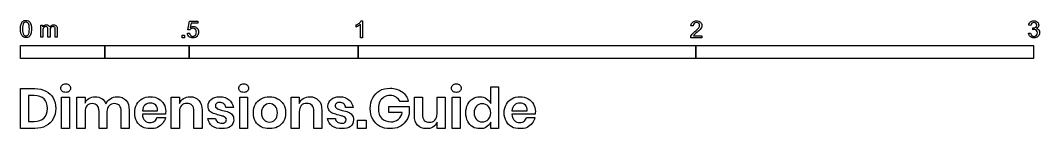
# Model space of a CAD drawing. Header units: millimetres. Extents: x 0 to 183, y -1 to 139.
# Drawn here: x 0.184 to 3.202, y 92.193 to 92.515 of the extents above; entities that cross this region are included whole.
import ezdxf

# ---------------------------------------------------------------- set-up
doc = ezdxf.new("R2010")
doc.units = ezdxf.units.MM
doc.layers.add('N-SYMB', color=7, linetype='Continuous', true_color=0x800040)
doc.layers.add('X-DIMENSIONS.GUIDE', color=7, linetype='Continuous', true_color=0x800080)

msp = doc.modelspace()

# ---------------------------------------------------------------- linework, layer by layer
at = {"layer": 'N-SYMB'}
for points in [[(0.2446, 92.4642), (0.2446, 92.5004), (0.25, 92.5004), (0.25, 92.4953)], [(0.6859, 92.486), (0.6798, 92.4866), (0.6847, 92.5125), (0.7097, 92.5125), (0.7097, 92.5065), (0.6898, 92.5065), (0.6871, 92.493)], [(1.1789, 92.4948), (1.1789, 92.5008)], [(1.1973, 92.4631), (1.1913, 92.4631), (1.1913, 92.5023)], [(1.1934, 92.5134), (1.1973, 92.5134), (1.1973, 92.4631)], [(2.1762, 92.4981), (2.1699, 92.4987)], [(3.1762, 92.4993), (3.1699, 92.5002)], [(0.2506, 92.4829), (0.2506, 92.4642), (0.2446, 92.4642)], [(0.2723, 92.4853), (0.2723, 92.4642), (0.266, 92.4642), (0.266, 92.4877)], [(0.2937, 92.4889), (0.2937, 92.4642), (0.2877, 92.4642), (0.2877, 92.4868)], [(0.6789, 92.4761), (0.6853, 92.4767)], [(2.2018, 92.4689), (2.2018, 92.4631), (2.169, 92.4631)], [(2.1774, 92.4689), (2.2018, 92.4689)], [(3.1693, 92.4761), (3.1756, 92.477)], [(3.1816, 92.4866), (3.1822, 92.4921)]]:
    msp.add_lwpolyline(points, dxfattribs=at)
for points in [[(0.663, 92.4631), (0.663, 92.4701), (0.6699, 92.4701), (0.6699, 92.4631)], [(0.1844, 92.4018), (0.1844, 92.4399), (0.4344, 92.4399), (0.4344, 92.4018)], [(0.4344, 92.4018), (0.4344, 92.4399), (0.6844, 92.4399), (0.6844, 92.4018)], [(0.6844, 92.4018), (0.6844, 92.4399), (1.1844, 92.4399), (1.1844, 92.4018)], [(1.1844, 92.4018), (1.1844, 92.4399), (2.1844, 92.4399), (2.1844, 92.4018)], [(2.1844, 92.4018), (2.1844, 92.4399), (3.1844, 92.4399), (3.1844, 92.4018)]]:
    msp.add_lwpolyline(points, close=True, dxfattribs=at)
for points in [[(0.1844, 92.4889), (0.1844, 92.4947), (0.185, 92.4995), (0.1862, 92.5031)], [(0.1862, 92.5031), (0.1874, 92.5067), (0.1892, 92.5094), (0.1916, 92.5115)], [(0.194, 92.5058), (0.1919, 92.5028), (0.1907, 92.4971), (0.1907, 92.4889)], [(0.1916, 92.5115), (0.194, 92.5133), (0.197, 92.5145), (0.2006, 92.5145)], [(0.2006, 92.5094), (0.1979, 92.5094), (0.1955, 92.5082), (0.194, 92.5058)], [(0.2006, 92.5145), (0.2033, 92.5145), (0.2057, 92.5139), (0.2079, 92.5127)], [(0.2079, 92.5052), (0.206, 92.5079), (0.2036, 92.5094), (0.2006, 92.5094)], [(0.2079, 92.5127), (0.21, 92.5118), (0.2115, 92.51), (0.213, 92.5082)], [(0.2109, 92.4889), (0.2109, 92.4971), (0.2097, 92.5025), (0.2079, 92.5052)], [(0.213, 92.5082), (0.2142, 92.5061), (0.2151, 92.5037), (0.216, 92.5007)], [(0.216, 92.5007), (0.2166, 92.4977), (0.2172, 92.4938), (0.2172, 92.4889)], [(0.25, 92.4953), (0.2512, 92.4971), (0.2527, 92.4986), (0.2545, 92.4995)], [(0.2545, 92.4995), (0.2563, 92.5007), (0.2585, 92.5013), (0.2609, 92.5013)], [(0.2597, 92.4959), (0.2579, 92.4959), (0.2563, 92.4956), (0.2548, 92.4944)], [(0.2645, 92.4938), (0.2636, 92.4953), (0.2618, 92.4959), (0.2597, 92.4959)], [(0.2609, 92.5013), (0.2636, 92.5013), (0.266, 92.5007), (0.2675, 92.4995)], [(0.2675, 92.4995), (0.2693, 92.4983), (0.2705, 92.4968), (0.2711, 92.495)], [(0.2711, 92.495), (0.2741, 92.4992), (0.2777, 92.5013), (0.2826, 92.5013)], [(0.281, 92.4959), (0.2786, 92.4959), (0.2765, 92.495), (0.2747, 92.4935)], [(0.2847, 92.495), (0.2838, 92.4956), (0.2826, 92.4959), (0.281, 92.4959)], [(0.2826, 92.5013), (0.2862, 92.5013), (0.2889, 92.5001), (0.2907, 92.4983)], [(0.2871, 92.4923), (0.2865, 92.4935), (0.2859, 92.4944), (0.2847, 92.495)], [(0.2907, 92.4983), (0.2928, 92.4962), (0.2937, 92.4932), (0.2937, 92.4889)], [(0.6871, 92.493), (0.6901, 92.4951), (0.6931, 92.4963), (0.6964, 92.4963)], [(0.6964, 92.4963), (0.7009, 92.4963), (0.7045, 92.4948), (0.7076, 92.4918)], [(1.1789, 92.5008), (1.1822, 92.5023), (1.1853, 92.5044), (1.188, 92.5065)], [(1.1853, 92.4981), (1.1829, 92.4966), (1.1807, 92.4954), (1.1789, 92.4948)], [(1.1913, 92.5023), (1.1898, 92.5008), (1.1877, 92.4993), (1.1853, 92.4981)], [(1.188, 92.5065), (1.1904, 92.5089), (1.1922, 92.511), (1.1934, 92.5134)], [(2.1699, 92.4987), (2.1705, 92.5035), (2.172, 92.5071), (2.175, 92.5095)], [(2.175, 92.5095), (2.1777, 92.5119), (2.1816, 92.5134), (2.1862, 92.5134)], [(2.1789, 92.5056), (2.1771, 92.5038), (2.1762, 92.5014), (2.1762, 92.4981)], [(2.1862, 92.5083), (2.1832, 92.5083), (2.1807, 92.5074), (2.1789, 92.5056)], [(2.1862, 92.5134), (2.191, 92.5134), (2.1949, 92.5119), (2.1976, 92.5092)], [(2.1931, 92.5056), (2.1913, 92.5074), (2.1889, 92.5083), (2.1862, 92.5083)], [(2.1928, 92.4921), (2.1946, 92.4948), (2.1955, 92.4972), (2.1955, 92.4996)], [(2.1955, 92.4996), (2.1955, 92.502), (2.1946, 92.5041), (2.1931, 92.5056)], [(2.1976, 92.5092), (2.2006, 92.5065), (2.2018, 92.5032), (2.2018, 92.4993)], [(2.2018, 92.4993), (2.2018, 92.4975), (2.2015, 92.4954), (2.2006, 92.4936)], [(3.1699, 92.5002), (3.1708, 92.5044), (3.1723, 92.5077), (3.175, 92.5098)], [(3.175, 92.5098), (3.1777, 92.5122), (3.181, 92.5134), (3.185, 92.5134)], [(3.1792, 92.5059), (3.1777, 92.5044), (3.1765, 92.5023), (3.1762, 92.4993)], [(3.1853, 92.5083), (3.1829, 92.5083), (3.1807, 92.5074), (3.1792, 92.5059)], [(3.185, 92.5134), (3.1877, 92.5134), (3.1904, 92.5128), (3.1925, 92.5116)], [(3.191, 92.5059), (3.1895, 92.5074), (3.1877, 92.5083), (3.1853, 92.5083)], [(3.1904, 92.4942), (3.1925, 92.4954), (3.1934, 92.4975), (3.1934, 92.5005)], [(3.1934, 92.5005), (3.1934, 92.5026), (3.1925, 92.5044), (3.191, 92.5059)], [(3.1925, 92.5116), (3.1949, 92.5104), (3.1967, 92.5086), (3.1979, 92.5068)], [(3.1979, 92.5068), (3.1991, 92.5047), (3.1997, 92.5026), (3.1997, 92.5002)], [(3.1997, 92.5002), (3.1997, 92.4981), (3.1991, 92.4963), (3.1979, 92.4945)], [(0.1895, 92.4685), (0.1862, 92.4727), (0.1844, 92.4793), (0.1844, 92.4889)], [(0.2006, 92.4636), (0.1958, 92.4636), (0.1922, 92.4648), (0.1895, 92.4685)], [(0.1907, 92.4889), (0.1907, 92.4805), (0.1916, 92.4751), (0.1937, 92.4724)], [(0.1937, 92.4724), (0.1955, 92.4697), (0.1979, 92.4682), (0.2006, 92.4682)], [(0.2006, 92.4682), (0.2036, 92.4682), (0.206, 92.4697), (0.2079, 92.4724)], [(0.21, 92.466), (0.2076, 92.4642), (0.2045, 92.4636), (0.2006, 92.4636)], [(0.2079, 92.4724), (0.2097, 92.4751), (0.2109, 92.4805), (0.2109, 92.4889)], [(0.2154, 92.4745), (0.2142, 92.4709), (0.2124, 92.4682), (0.21, 92.466)], [(0.2172, 92.4889), (0.2172, 92.4829), (0.2166, 92.4781), (0.2154, 92.4745)], [(0.2515, 92.4904), (0.2509, 92.4886), (0.2506, 92.4862), (0.2506, 92.4829)], [(0.2548, 92.4944), (0.2533, 92.4935), (0.2524, 92.4923), (0.2515, 92.4904)], [(0.266, 92.4877), (0.266, 92.4904), (0.2657, 92.4926), (0.2645, 92.4938)], [(0.2747, 92.4935), (0.2729, 92.4916), (0.2723, 92.4889), (0.2723, 92.4853)], [(0.2877, 92.4868), (0.2877, 92.4895), (0.2874, 92.491), (0.2871, 92.4923)], [(0.6838, 92.4659), (0.681, 92.4686), (0.6792, 92.4719), (0.6789, 92.4761)], [(0.6949, 92.4625), (0.6904, 92.4625), (0.6868, 92.4634), (0.6838, 92.4659)], [(0.6853, 92.4767), (0.6859, 92.4734), (0.6868, 92.4713), (0.6886, 92.4695)], [(0.6895, 92.4894), (0.688, 92.4884), (0.6868, 92.4872), (0.6859, 92.486)], [(0.6886, 92.4695), (0.6904, 92.468), (0.6925, 92.4671), (0.6949, 92.4671)], [(0.6949, 92.4909), (0.6928, 92.4909), (0.691, 92.4903), (0.6895, 92.4894)], [(0.7027, 92.4878), (0.7006, 92.4897), (0.6979, 92.4909), (0.6949, 92.4909)], [(0.6949, 92.4671), (0.6979, 92.4671), (0.7003, 92.4683), (0.7024, 92.4707)], [(0.7082, 92.4683), (0.7048, 92.464), (0.7006, 92.4625), (0.6949, 92.4625)], [(0.7024, 92.4707), (0.7045, 92.4728), (0.7054, 92.4758), (0.7054, 92.4794)], [(0.7054, 92.4794), (0.7054, 92.483), (0.7045, 92.4857), (0.7027, 92.4878)], [(0.7076, 92.4918), (0.7106, 92.4887), (0.7121, 92.4848), (0.7121, 92.48)], [(0.7121, 92.48), (0.7121, 92.4755), (0.7109, 92.4716), (0.7082, 92.4683)], [(2.169, 92.4631), (2.1687, 92.4644), (2.169, 92.4659), (2.1696, 92.4674)], [(2.1696, 92.4674), (2.1705, 92.4695), (2.1717, 92.4719), (2.1735, 92.474)], [(2.1735, 92.474), (2.1756, 92.4761), (2.178, 92.4785), (2.1816, 92.4815)], [(2.1801, 92.4722), (2.1789, 92.4713), (2.178, 92.4701), (2.1774, 92.4689)], [(2.1871, 92.4785), (2.1835, 92.4755), (2.181, 92.4734), (2.1801, 92.4722)], [(2.1816, 92.4815), (2.1871, 92.486), (2.1907, 92.4897), (2.1928, 92.4921)], [(2.1967, 92.4872), (2.1946, 92.4851), (2.1916, 92.4824), (2.1871, 92.4785)], [(2.2006, 92.4936), (2.1997, 92.4915), (2.1985, 92.4897), (2.1967, 92.4872)], [(3.1744, 92.4662), (3.1714, 92.4686), (3.1699, 92.4722), (3.1693, 92.4761)], [(3.1853, 92.4625), (3.181, 92.4625), (3.1771, 92.4634), (3.1744, 92.4662)], [(3.1756, 92.477), (3.1762, 92.4737), (3.1774, 92.471), (3.1792, 92.4695)], [(3.1792, 92.4695), (3.1807, 92.468), (3.1829, 92.4671), (3.1853, 92.4671)], [(3.1859, 92.4875), (3.1847, 92.4875), (3.1832, 92.4872), (3.1816, 92.4866)], [(3.1822, 92.4921), (3.1826, 92.4921), (3.1829, 92.4921), (3.1832, 92.4921)], [(3.1832, 92.4921), (3.1859, 92.4921), (3.1883, 92.4927), (3.1904, 92.4942)], [(3.1853, 92.4671), (3.1883, 92.4671), (3.1907, 92.4683), (3.1928, 92.4701)], [(3.1973, 92.4668), (3.1943, 92.4637), (3.1901, 92.4625), (3.1853, 92.4625)], [(3.1928, 92.4845), (3.191, 92.4863), (3.1886, 92.4875), (3.1859, 92.4875)], [(3.1979, 92.4945), (3.1967, 92.4927), (3.1952, 92.4912), (3.1928, 92.4903)], [(3.1928, 92.4903), (3.1958, 92.4894), (3.1982, 92.4881), (3.1997, 92.4857)], [(3.1958, 92.4776), (3.1958, 92.4806), (3.1946, 92.4827), (3.1928, 92.4845)], [(3.1928, 92.4701), (3.1946, 92.4722), (3.1958, 92.4746), (3.1958, 92.4776)], [(3.2021, 92.4779), (3.2021, 92.4734), (3.2006, 92.4698), (3.1973, 92.4668)], [(3.1997, 92.4857), (3.2012, 92.4836), (3.2021, 92.4809), (3.2021, 92.4779)]]:
    msp.add_open_spline(points, degree=3, dxfattribs=at)
at = {"layer": 'X-DIMENSIONS.GUIDE'}
for points in [[(1.577, 92.2677), (1.577, 92.3175), (1.6001, 92.3175), (1.6001, 92.194), (1.577, 92.194), (1.577, 92.2128)], [(0.227, 92.194), (0.1844, 92.194), (0.1844, 92.3124), (0.227, 92.3124)], [(0.2248, 92.2915), (0.2082, 92.2915), (0.2082, 92.215), (0.2248, 92.215)], [(0.3757, 92.2431), (0.3757, 92.194), (0.3518, 92.194), (0.3518, 92.2864), (0.3757, 92.2864), (0.3757, 92.2691)], [(0.6551, 92.2431), (0.6551, 92.194), (0.6312, 92.194), (0.6312, 92.2864), (0.6551, 92.2864), (0.6551, 92.2677)], [(1.0102, 92.2431), (1.0102, 92.194), (0.9864, 92.194), (0.9864, 92.2864), (1.0102, 92.2864), (1.0102, 92.2677)], [(1.351, 92.2323), (1.351, 92.2864), (1.3748, 92.2864), (1.3748, 92.2352)], [(1.442, 92.2864), (1.442, 92.194), (1.4181, 92.194), (1.4181, 92.2128)], [(1.4181, 92.2373), (1.4181, 92.2864), (1.442, 92.2864)], [(0.8153, 92.2561), (0.7929, 92.2561)], [(1.1698, 92.2561), (1.1474, 92.2561)], [(1.3149, 92.2417), (1.2752, 92.2417), (1.2752, 92.259), (1.3351, 92.259), (1.3351, 92.2359)], [(1.333, 92.2742), (1.3084, 92.2742)], [(0.4406, 92.2431), (0.4406, 92.194), (0.4175, 92.194), (0.4175, 92.2453)], [(0.5063, 92.2475), (0.5063, 92.194), (0.4832, 92.194), (0.4832, 92.2453)], [(0.546, 92.246), (0.5908, 92.246)], [(0.6139, 92.2359), (0.546, 92.2359)], [(0.5886, 92.2265), (0.6139, 92.2265)], [(0.7222, 92.2475), (0.7222, 92.194), (0.6984, 92.194), (0.6984, 92.2453)], [(0.7395, 92.2236), (0.7619, 92.2236)], [(1.0767, 92.2475), (1.0767, 92.194), (1.0536, 92.194), (1.0536, 92.2453)], [(1.094, 92.2236), (1.1171, 92.2236)], [(1.6398, 92.246), (1.6853, 92.246)], [(1.7084, 92.2359), (1.6398, 92.2359)], [(1.6831, 92.2265), (1.7076, 92.2265)]]:
    msp.add_lwpolyline(points, dxfattribs=at)
for points in [[(0.3302, 92.2864), (0.3302, 92.194), (0.3064, 92.194), (0.3064, 92.2864)], [(0.8572, 92.2864), (0.8572, 92.194), (0.8341, 92.194), (0.8341, 92.2864)], [(1.4867, 92.2864), (1.4867, 92.194), (1.4629, 92.194), (1.4629, 92.2864)], [(1.2081, 92.2186), (1.2081, 92.194), (1.1828, 92.194), (1.1828, 92.2186)]]:
    msp.add_lwpolyline(points, close=True, dxfattribs=at)
for points in [[(0.3042, 92.3131), (0.3042, 92.3168), (0.3049, 92.3204), (0.3078, 92.3225)], [(0.3078, 92.3225), (0.3107, 92.3247), (0.3143, 92.3261), (0.3186, 92.3261)], [(0.3186, 92.3261), (0.323, 92.3261), (0.3266, 92.3247), (0.3287, 92.3225)], [(0.3287, 92.3225), (0.3316, 92.3204), (0.3331, 92.3168), (0.3331, 92.3131)], [(0.8312, 92.3131), (0.8312, 92.3168), (0.8327, 92.3204), (0.8348, 92.3225)], [(0.8348, 92.3225), (0.8377, 92.3247), (0.8413, 92.3261), (0.8456, 92.3261)], [(0.8456, 92.3261), (0.85, 92.3261), (0.8536, 92.3247), (0.8565, 92.3225)], [(0.8565, 92.3225), (0.8586, 92.3204), (0.8601, 92.3168), (0.8601, 92.3131)], [(1.4607, 92.3131), (1.4607, 92.3168), (1.4615, 92.3204), (1.4643, 92.3225)], [(1.4643, 92.3225), (1.4672, 92.3247), (1.4708, 92.3261), (1.4752, 92.3261)], [(1.4752, 92.3261), (1.4795, 92.3261), (1.4831, 92.3247), (1.4853, 92.3225)], [(1.4853, 92.3225), (1.4882, 92.3204), (1.4896, 92.3168), (1.4896, 92.3131)], [(0.2544, 92.2814), (0.2472, 92.2879), (0.2378, 92.2915), (0.2248, 92.2915)], [(0.227, 92.3124), (0.2399, 92.3124), (0.2508, 92.3095), (0.2602, 92.3045)], [(0.2602, 92.3045), (0.2695, 92.3002), (0.2768, 92.2929), (0.2811, 92.2843)], [(0.2811, 92.2843), (0.2862, 92.2756), (0.289, 92.2648), (0.289, 92.2532)], [(0.3078, 92.3045), (0.3049, 92.3066), (0.3042, 92.3095), (0.3042, 92.3131)], [(0.3186, 92.3009), (0.3143, 92.3009), (0.3107, 92.3016), (0.3078, 92.3045)], [(0.3287, 92.3045), (0.3266, 92.3016), (0.323, 92.3009), (0.3186, 92.3009)], [(0.3331, 92.3131), (0.3331, 92.3095), (0.3316, 92.3066), (0.3287, 92.3045)], [(0.3872, 92.2828), (0.3923, 92.2864), (0.3988, 92.2879), (0.4053, 92.2879)], [(0.4053, 92.2879), (0.4132, 92.2879), (0.4197, 92.2864), (0.4255, 92.2828)], [(0.4508, 92.2821), (0.4565, 92.2864), (0.463, 92.2879), (0.4702, 92.2879)], [(0.4702, 92.2879), (0.4811, 92.2879), (0.4905, 92.2843), (0.497, 92.2778)], [(0.5453, 92.2821), (0.5518, 92.2857), (0.5598, 92.2879), (0.5691, 92.2879)], [(0.5691, 92.2879), (0.5785, 92.2879), (0.5865, 92.2857), (0.593, 92.2821)], [(0.6673, 92.2828), (0.6731, 92.2864), (0.6796, 92.2879), (0.6868, 92.2879)], [(0.6868, 92.2879), (0.6977, 92.2879), (0.7063, 92.2843), (0.7128, 92.2771)], [(0.7496, 92.2799), (0.7554, 92.285), (0.7641, 92.2879), (0.7749, 92.2879)], [(0.7749, 92.2879), (0.7864, 92.2879), (0.7951, 92.285), (0.8023, 92.2792)], [(0.8348, 92.3045), (0.8327, 92.3066), (0.8312, 92.3095), (0.8312, 92.3131)], [(0.8456, 92.3009), (0.8413, 92.3009), (0.8377, 92.3016), (0.8348, 92.3045)], [(0.8565, 92.3045), (0.8536, 92.3016), (0.85, 92.3009), (0.8456, 92.3009)], [(0.8601, 92.3131), (0.8601, 92.3095), (0.8586, 92.3066), (0.8565, 92.3045)], [(0.8976, 92.2821), (0.9048, 92.2857), (0.9128, 92.2879), (0.9222, 92.2879)], [(0.9222, 92.2879), (0.9308, 92.2879), (0.9388, 92.2857), (0.946, 92.2821)], [(1.0218, 92.2828), (1.0276, 92.2864), (1.0341, 92.2879), (1.0413, 92.2879)], [(1.0413, 92.2879), (1.0521, 92.2879), (1.0608, 92.2843), (1.0673, 92.2771)], [(1.1041, 92.2799), (1.1106, 92.285), (1.1185, 92.2879), (1.1294, 92.2879)], [(1.1294, 92.2879), (1.1409, 92.2879), (1.1503, 92.285), (1.1568, 92.2792)], [(1.2203, 92.2532), (1.2203, 92.2648), (1.2225, 92.2749), (1.2276, 92.2843)], [(1.2276, 92.2843), (1.2326, 92.2937), (1.2391, 92.3002), (1.2478, 92.3059)], [(1.2478, 92.3059), (1.2571, 92.311), (1.2673, 92.3131), (1.2788, 92.3131)], [(1.2608, 92.2864), (1.2557, 92.2835), (1.2514, 92.2792), (1.2485, 92.2734)], [(1.2788, 92.2915), (1.2723, 92.2915), (1.2658, 92.29), (1.2608, 92.2864)], [(1.2788, 92.3131), (1.2932, 92.3131), (1.3048, 92.3095), (1.3149, 92.3023)], [(1.2969, 92.2864), (1.2918, 92.29), (1.286, 92.2915), (1.2788, 92.2915)], [(1.3084, 92.2742), (1.3055, 92.2792), (1.3019, 92.2835), (1.2969, 92.2864)], [(1.3149, 92.3023), (1.3243, 92.2958), (1.3301, 92.2857), (1.333, 92.2742)], [(1.4643, 92.3045), (1.4615, 92.3066), (1.4607, 92.3095), (1.4607, 92.3131)], [(1.4752, 92.3009), (1.4708, 92.3009), (1.4672, 92.3016), (1.4643, 92.3045)], [(1.4853, 92.3045), (1.4831, 92.3016), (1.4795, 92.3009), (1.4752, 92.3009)], [(1.4896, 92.3131), (1.4896, 92.3095), (1.4882, 92.3066), (1.4853, 92.3045)], [(1.5235, 92.2821), (1.53, 92.2857), (1.5365, 92.2879), (1.5445, 92.2879)], [(1.5445, 92.2879), (1.5524, 92.2879), (1.5589, 92.2857), (1.5647, 92.2821)], [(1.6391, 92.2821), (1.6463, 92.2857), (1.6542, 92.2879), (1.6636, 92.2879)], [(1.6636, 92.2879), (1.6723, 92.2879), (1.6809, 92.2857), (1.6874, 92.2821)], [(0.2645, 92.2532), (0.2645, 92.2655), (0.2616, 92.2749), (0.2544, 92.2814)], [(0.3757, 92.2691), (0.3778, 92.2749), (0.3814, 92.2799), (0.3872, 92.2828)], [(0.3814, 92.2612), (0.3771, 92.2568), (0.3757, 92.2511), (0.3757, 92.2431)], [(0.3973, 92.2677), (0.3901, 92.2677), (0.3851, 92.2655), (0.3814, 92.2612)], [(0.4118, 92.2619), (0.4082, 92.2655), (0.4031, 92.2677), (0.3973, 92.2677)], [(0.4175, 92.2453), (0.4175, 92.2525), (0.4154, 92.2576), (0.4118, 92.2619)], [(0.4255, 92.2828), (0.4305, 92.2792), (0.4349, 92.2742), (0.4378, 92.2669)], [(0.4378, 92.2669), (0.4406, 92.2734), (0.445, 92.2785), (0.4508, 92.2821)], [(0.4471, 92.2612), (0.4428, 92.2568), (0.4406, 92.2511), (0.4406, 92.2431)], [(0.4623, 92.2677), (0.4558, 92.2677), (0.4508, 92.2655), (0.4471, 92.2612)], [(0.4775, 92.2619), (0.4739, 92.2655), (0.4688, 92.2677), (0.4623, 92.2677)], [(0.4832, 92.2453), (0.4832, 92.2525), (0.4811, 92.2576), (0.4775, 92.2619)], [(0.497, 92.2778), (0.5035, 92.2706), (0.5063, 92.2604), (0.5063, 92.2475)], [(0.5229, 92.2402), (0.5229, 92.2496), (0.5244, 92.2583), (0.5287, 92.2655)], [(0.5287, 92.2655), (0.5323, 92.2727), (0.5381, 92.2785), (0.5453, 92.2821)], [(0.5533, 92.2633), (0.5489, 92.2597), (0.546, 92.2539), (0.546, 92.246)], [(0.5691, 92.2691), (0.5627, 92.2691), (0.5576, 92.2669), (0.5533, 92.2633)], [(0.585, 92.2633), (0.5807, 92.2669), (0.5756, 92.2691), (0.5691, 92.2691)], [(0.5908, 92.246), (0.5915, 92.2539), (0.5894, 92.2597), (0.585, 92.2633)], [(0.593, 92.2821), (0.6002, 92.2785), (0.6052, 92.2727), (0.6089, 92.2662)], [(0.6089, 92.2662), (0.6132, 92.2597), (0.6146, 92.2525), (0.6146, 92.2438)], [(0.6551, 92.2677), (0.6579, 92.2742), (0.6616, 92.2792), (0.6673, 92.2828)], [(0.6616, 92.2619), (0.6572, 92.2576), (0.6551, 92.2511), (0.6551, 92.2431)], [(0.6774, 92.2684), (0.6709, 92.2684), (0.6652, 92.2662), (0.6616, 92.2619)], [(0.6933, 92.2619), (0.689, 92.2662), (0.6839, 92.2684), (0.6774, 92.2684)], [(0.6984, 92.2453), (0.6984, 92.2525), (0.6969, 92.2583), (0.6933, 92.2619)], [(0.7128, 92.2771), (0.7193, 92.2706), (0.7222, 92.2604), (0.7222, 92.2475)], [(0.7402, 92.2604), (0.7402, 92.2684), (0.7431, 92.2749), (0.7496, 92.2799)], [(0.7446, 92.246), (0.7417, 92.2496), (0.7402, 92.2547), (0.7402, 92.2604)], [(0.7648, 92.2684), (0.7626, 92.2662), (0.7619, 92.2641), (0.7619, 92.2604)], [(0.7619, 92.2604), (0.7619, 92.2583), (0.7626, 92.2561), (0.7648, 92.2547)], [(0.7742, 92.2713), (0.7706, 92.2713), (0.7677, 92.2706), (0.7648, 92.2684)], [(0.7648, 92.2547), (0.7662, 92.2525), (0.7684, 92.2518), (0.7713, 92.2511)], [(0.7864, 92.2669), (0.7836, 92.2698), (0.7792, 92.2713), (0.7742, 92.2713)], [(0.7929, 92.2561), (0.7922, 92.2612), (0.7901, 92.2648), (0.7864, 92.2669)], [(0.8023, 92.2792), (0.8088, 92.2734), (0.8132, 92.2662), (0.8153, 92.2561)], [(0.8745, 92.2402), (0.8745, 92.2496), (0.876, 92.2583), (0.8803, 92.2655)], [(0.8803, 92.2655), (0.8846, 92.2727), (0.8904, 92.2785), (0.8976, 92.2821)], [(0.9048, 92.2604), (0.9005, 92.2554), (0.8983, 92.2489), (0.8983, 92.2402)], [(0.9222, 92.2677), (0.915, 92.2677), (0.9099, 92.2648), (0.9048, 92.2604)], [(0.9388, 92.2604), (0.9337, 92.2648), (0.9287, 92.2677), (0.9222, 92.2677)], [(0.9453, 92.2402), (0.9453, 92.2489), (0.9431, 92.2554), (0.9388, 92.2604)], [(0.946, 92.2821), (0.9532, 92.2785), (0.959, 92.2727), (0.9633, 92.2655)], [(0.9633, 92.2655), (0.9677, 92.2583), (0.9698, 92.2496), (0.9698, 92.2402)], [(1.0102, 92.2677), (1.0124, 92.2742), (1.0167, 92.2792), (1.0218, 92.2828)], [(1.016, 92.2619), (1.0117, 92.2576), (1.0102, 92.2511), (1.0102, 92.2431)], [(1.0319, 92.2684), (1.0254, 92.2684), (1.0196, 92.2662), (1.016, 92.2619)], [(1.0478, 92.2619), (1.0442, 92.2662), (1.0384, 92.2684), (1.0319, 92.2684)], [(1.0536, 92.2453), (1.0536, 92.2525), (1.0514, 92.2583), (1.0478, 92.2619)], [(1.0673, 92.2771), (1.0738, 92.2706), (1.0767, 92.2604), (1.0767, 92.2475)], [(1.0947, 92.2604), (1.0947, 92.2684), (1.0983, 92.2749), (1.1041, 92.2799)], [(1.0998, 92.246), (1.0969, 92.2496), (1.0947, 92.2547), (1.0947, 92.2604)], [(1.12, 92.2684), (1.1178, 92.2662), (1.1164, 92.2641), (1.1164, 92.2604)], [(1.1164, 92.2604), (1.1164, 92.2583), (1.1171, 92.2561), (1.1193, 92.2547)], [(1.1193, 92.2547), (1.1207, 92.2525), (1.1229, 92.2518), (1.1258, 92.2511)], [(1.1294, 92.2713), (1.125, 92.2713), (1.1221, 92.2706), (1.12, 92.2684)], [(1.1416, 92.2669), (1.138, 92.2698), (1.1344, 92.2713), (1.1294, 92.2713)], [(1.1474, 92.2561), (1.1467, 92.2612), (1.1445, 92.2648), (1.1416, 92.2669)], [(1.1568, 92.2792), (1.164, 92.2734), (1.1676, 92.2662), (1.1698, 92.2561)], [(1.2485, 92.2734), (1.2456, 92.2677), (1.2442, 92.2604), (1.2442, 92.2532)], [(1.5033, 92.2402), (1.5033, 92.2496), (1.5055, 92.2583), (1.5091, 92.2655)], [(1.5091, 92.2655), (1.512, 92.2727), (1.517, 92.2785), (1.5235, 92.2821)], [(1.5344, 92.2597), (1.53, 92.2554), (1.5279, 92.2482), (1.5279, 92.2402)], [(1.5517, 92.2669), (1.5445, 92.2669), (1.5387, 92.2648), (1.5344, 92.2597)], [(1.5697, 92.2597), (1.5654, 92.2648), (1.5589, 92.2669), (1.5517, 92.2669)], [(1.5647, 92.2821), (1.5705, 92.2785), (1.5741, 92.2734), (1.577, 92.2677)], [(1.577, 92.2402), (1.577, 92.2482), (1.5741, 92.2547), (1.5697, 92.2597)], [(1.6167, 92.2402), (1.6167, 92.2496), (1.6188, 92.2583), (1.6232, 92.2655)], [(1.6232, 92.2655), (1.6268, 92.2727), (1.6326, 92.2785), (1.6391, 92.2821)], [(1.647, 92.2633), (1.6427, 92.2597), (1.6405, 92.2539), (1.6398, 92.246)], [(1.6636, 92.2691), (1.6571, 92.2691), (1.6513, 92.2669), (1.647, 92.2633)], [(1.6795, 92.2633), (1.6751, 92.2669), (1.6694, 92.2691), (1.6636, 92.2691)], [(1.6853, 92.246), (1.6853, 92.2539), (1.6838, 92.2597), (1.6795, 92.2633)], [(1.6874, 92.2821), (1.6946, 92.2785), (1.6997, 92.2727), (1.7033, 92.2662)], [(1.7033, 92.2662), (1.7069, 92.2597), (1.7091, 92.2525), (1.7091, 92.2438)], [(0.2248, 92.215), (0.2378, 92.215), (0.2472, 92.2179), (0.2544, 92.2251)], [(0.2544, 92.2251), (0.2616, 92.2316), (0.2645, 92.241), (0.2645, 92.2532)], [(0.289, 92.2532), (0.289, 92.2417), (0.2862, 92.2308), (0.2811, 92.2222)], [(0.5287, 92.215), (0.5244, 92.2222), (0.5229, 92.2301), (0.5229, 92.2402)], [(0.546, 92.2359), (0.546, 92.2272), (0.5482, 92.2215), (0.5525, 92.2171)], [(0.5814, 92.2157), (0.585, 92.2179), (0.5879, 92.2215), (0.5886, 92.2265)], [(0.6139, 92.2265), (0.6125, 92.22), (0.6096, 92.2142), (0.606, 92.2092)], [(0.6146, 92.2438), (0.6146, 92.2417), (0.6146, 92.2388), (0.6139, 92.2359)], [(0.7525, 92.2005), (0.7453, 92.2063), (0.741, 92.2135), (0.7395, 92.2236)], [(0.7561, 92.2381), (0.7518, 92.2395), (0.7482, 92.2424), (0.7446, 92.246)], [(0.7727, 92.233), (0.7662, 92.2352), (0.7605, 92.2366), (0.7561, 92.2381)], [(0.7619, 92.2236), (0.7626, 92.2193), (0.7648, 92.2157), (0.7684, 92.2128)], [(0.7713, 92.2511), (0.7742, 92.2496), (0.7778, 92.2489), (0.7828, 92.2475)], [(0.7843, 92.2301), (0.7821, 92.2308), (0.7778, 92.2323), (0.7727, 92.233)], [(0.7828, 92.2475), (0.7901, 92.246), (0.7958, 92.2446), (0.8002, 92.2424)], [(0.7915, 92.2265), (0.7893, 92.228), (0.7872, 92.2294), (0.7843, 92.2301)], [(0.7944, 92.22), (0.7944, 92.2222), (0.7929, 92.2243), (0.7915, 92.2265)], [(0.8002, 92.2424), (0.8045, 92.241), (0.8081, 92.2381), (0.8117, 92.2345)], [(0.8117, 92.2345), (0.8146, 92.2308), (0.816, 92.2258), (0.816, 92.2193)], [(0.8803, 92.215), (0.876, 92.2222), (0.8745, 92.2301), (0.8745, 92.2402)], [(0.8983, 92.2402), (0.8983, 92.2316), (0.9005, 92.2243), (0.9048, 92.22)], [(0.9388, 92.22), (0.9431, 92.2243), (0.9453, 92.2316), (0.9453, 92.2402)], [(0.9698, 92.2402), (0.9698, 92.2301), (0.9677, 92.2222), (0.9633, 92.215)], [(1.1077, 92.2005), (1.1005, 92.2063), (1.0954, 92.2135), (1.094, 92.2236)], [(1.1106, 92.2381), (1.1063, 92.2395), (1.1027, 92.2424), (1.0998, 92.246)], [(1.1272, 92.233), (1.1207, 92.2352), (1.1149, 92.2366), (1.1106, 92.2381)], [(1.1171, 92.2236), (1.1171, 92.2193), (1.1193, 92.2157), (1.1229, 92.2128)], [(1.1258, 92.2511), (1.1286, 92.2496), (1.1323, 92.2489), (1.1373, 92.2475)], [(1.1395, 92.2301), (1.1366, 92.2308), (1.1323, 92.2323), (1.1272, 92.233)], [(1.1373, 92.2475), (1.1445, 92.246), (1.1503, 92.2446), (1.1546, 92.2424)], [(1.146, 92.2265), (1.1445, 92.228), (1.1416, 92.2294), (1.1395, 92.2301)], [(1.1489, 92.22), (1.1489, 92.2222), (1.1481, 92.2243), (1.146, 92.2265)], [(1.1546, 92.2424), (1.159, 92.241), (1.1626, 92.2381), (1.1662, 92.2345)], [(1.1662, 92.2345), (1.1691, 92.2308), (1.1705, 92.2258), (1.1705, 92.2193)], [(1.2276, 92.2215), (1.2225, 92.2308), (1.2203, 92.241), (1.2203, 92.2532)], [(1.2442, 92.2532), (1.2442, 92.2402), (1.2478, 92.2308), (1.2543, 92.2236)], [(1.2543, 92.2236), (1.2608, 92.2171), (1.2701, 92.2135), (1.2817, 92.2135)], [(1.3034, 92.2207), (1.3091, 92.2258), (1.3135, 92.233), (1.3149, 92.2417)], [(1.3351, 92.2359), (1.333, 92.228), (1.3301, 92.2207), (1.325, 92.2142)], [(1.3604, 92.2034), (1.3539, 92.2099), (1.351, 92.22), (1.351, 92.2323)], [(1.3748, 92.2352), (1.3748, 92.228), (1.3763, 92.2222), (1.3799, 92.2179)], [(1.4116, 92.2186), (1.416, 92.2229), (1.4181, 92.2294), (1.4181, 92.2373)], [(1.5091, 92.215), (1.5055, 92.2222), (1.5033, 92.2301), (1.5033, 92.2402)], [(1.5279, 92.2402), (1.5279, 92.2316), (1.53, 92.2251), (1.5344, 92.2207)], [(1.5697, 92.2207), (1.5741, 92.2258), (1.577, 92.2323), (1.577, 92.2402)], [(1.6232, 92.215), (1.6188, 92.2222), (1.6167, 92.2301), (1.6167, 92.2402)], [(1.6398, 92.2359), (1.6405, 92.2272), (1.6427, 92.2215), (1.647, 92.2171)], [(1.6759, 92.2157), (1.6795, 92.2179), (1.6816, 92.2215), (1.6831, 92.2265)], [(1.7076, 92.2265), (1.7069, 92.22), (1.704, 92.2142), (1.6997, 92.2092)], [(1.7091, 92.2438), (1.7091, 92.2417), (1.7091, 92.2388), (1.7084, 92.2359)], [(0.2602, 92.2012), (0.2508, 92.1962), (0.2399, 92.194), (0.227, 92.194)], [(0.2811, 92.2222), (0.2768, 92.2128), (0.2695, 92.2063), (0.2602, 92.2012)], [(0.5453, 92.1984), (0.5381, 92.202), (0.5323, 92.2077), (0.5287, 92.215)], [(0.5691, 92.1933), (0.5598, 92.1933), (0.5518, 92.1948), (0.5453, 92.1984)], [(0.5525, 92.2171), (0.5569, 92.2135), (0.5619, 92.2114), (0.5677, 92.2114)], [(0.5677, 92.2114), (0.5735, 92.2114), (0.5778, 92.2128), (0.5814, 92.2157)], [(0.5901, 92.1969), (0.5836, 92.194), (0.5771, 92.1933), (0.5691, 92.1933)], [(0.606, 92.2092), (0.6016, 92.2041), (0.5966, 92.1998), (0.5901, 92.1969)], [(0.7814, 92.1933), (0.7698, 92.1933), (0.7597, 92.1955), (0.7525, 92.2005)], [(0.7684, 92.2128), (0.7713, 92.2106), (0.7763, 92.2092), (0.7814, 92.2092)], [(0.7814, 92.2092), (0.7857, 92.2092), (0.7886, 92.2099), (0.7908, 92.2121)], [(0.8067, 92.1998), (0.8009, 92.1948), (0.7922, 92.1933), (0.7814, 92.1933)], [(0.7908, 92.2121), (0.7929, 92.2142), (0.7944, 92.2164), (0.7944, 92.22)], [(0.816, 92.2193), (0.816, 92.2114), (0.8132, 92.2049), (0.8067, 92.1998)], [(0.8976, 92.1984), (0.8904, 92.202), (0.8846, 92.2077), (0.8803, 92.215)], [(0.9222, 92.1933), (0.9128, 92.1933), (0.9048, 92.1948), (0.8976, 92.1984)], [(0.9048, 92.22), (0.9099, 92.215), (0.915, 92.2128), (0.9222, 92.2128)], [(0.9222, 92.2128), (0.9287, 92.2128), (0.9337, 92.215), (0.9388, 92.22)], [(0.946, 92.1984), (0.9388, 92.1948), (0.9308, 92.1933), (0.9222, 92.1933)], [(0.9633, 92.215), (0.959, 92.2077), (0.9532, 92.202), (0.946, 92.1984)], [(1.1366, 92.1933), (1.1243, 92.1933), (1.1149, 92.1955), (1.1077, 92.2005)], [(1.1229, 92.2128), (1.1265, 92.2106), (1.1308, 92.2092), (1.1366, 92.2092)], [(1.1366, 92.2092), (1.1402, 92.2092), (1.1438, 92.2099), (1.146, 92.2121)], [(1.1619, 92.1998), (1.1554, 92.1948), (1.1467, 92.1933), (1.1366, 92.1933)], [(1.146, 92.2121), (1.1481, 92.2142), (1.1489, 92.2164), (1.1489, 92.22)], [(1.1705, 92.2193), (1.1705, 92.2114), (1.1676, 92.2049), (1.1619, 92.1998)], [(1.2478, 92.2005), (1.2391, 92.2056), (1.2326, 92.2128), (1.2276, 92.2215)], [(1.2788, 92.1933), (1.2673, 92.1933), (1.2571, 92.1955), (1.2478, 92.2005)], [(1.3062, 92.1984), (1.2983, 92.1948), (1.2889, 92.1933), (1.2788, 92.1933)], [(1.2817, 92.2135), (1.2896, 92.2135), (1.2969, 92.2157), (1.3034, 92.2207)], [(1.325, 92.2142), (1.32, 92.2077), (1.3142, 92.2027), (1.3062, 92.1984)], [(1.3864, 92.1933), (1.3755, 92.1933), (1.3669, 92.1962), (1.3604, 92.2034)], [(1.3799, 92.2179), (1.3842, 92.2142), (1.3893, 92.2121), (1.3958, 92.2121)], [(1.4059, 92.1976), (1.4001, 92.194), (1.3936, 92.1933), (1.3864, 92.1933)], [(1.3958, 92.2121), (1.4023, 92.2121), (1.408, 92.2142), (1.4116, 92.2186)], [(1.4181, 92.2128), (1.4153, 92.2063), (1.4116, 92.2012), (1.4059, 92.1976)], [(1.5235, 92.1984), (1.517, 92.202), (1.512, 92.2077), (1.5091, 92.215)], [(1.5445, 92.1933), (1.5365, 92.1933), (1.53, 92.1948), (1.5235, 92.1984)], [(1.5344, 92.2207), (1.5387, 92.2157), (1.5445, 92.2135), (1.5517, 92.2135)], [(1.5647, 92.1984), (1.5589, 92.194), (1.5524, 92.1933), (1.5445, 92.1933)], [(1.5517, 92.2135), (1.5589, 92.2135), (1.5654, 92.2157), (1.5697, 92.2207)], [(1.577, 92.2128), (1.5741, 92.207), (1.5705, 92.202), (1.5647, 92.1984)], [(1.6391, 92.1984), (1.6326, 92.202), (1.6268, 92.2077), (1.6232, 92.215)], [(1.6636, 92.1933), (1.6542, 92.1933), (1.6463, 92.1948), (1.6391, 92.1984)], [(1.647, 92.2171), (1.6506, 92.2135), (1.6564, 92.2114), (1.6622, 92.2114)], [(1.6622, 92.2114), (1.6679, 92.2114), (1.6723, 92.2128), (1.6759, 92.2157)], [(1.6845, 92.1969), (1.678, 92.194), (1.6708, 92.1933), (1.6636, 92.1933)], [(1.6997, 92.2092), (1.6961, 92.2041), (1.691, 92.1998), (1.6845, 92.1969)]]:
    msp.add_open_spline(points, degree=3, dxfattribs=at)

doc.saveas('drawing.dxf')
